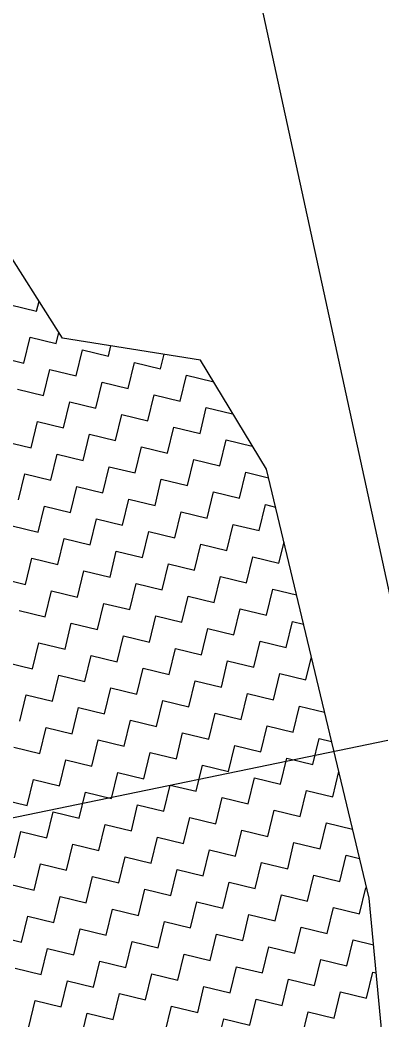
# Model space of a CAD drawing. Header units: metres. Extents: x 280481 to 282563, y 2046849 to 2049468.
# Drawn here: x 281094.6 to 281128.6, y 2048288.9 to 2048382.8 of the extents above; entities that cross this region are included whole.
import ezdxf

# ---------------------------------------------------------------- set-up
doc = ezdxf.new("R2010")
doc.units = ezdxf.units.M
doc.layers.add('POLY_HATCH', color=12, linetype='Continuous')
doc.layers.add('POLY_PARCEL', color=6, linetype='Continuous')

msp = doc.modelspace()

# ---------------------------------------------------------------- linework, layer by layer
at = {"layer": 'POLY_HATCH'}
for p, q in [((281098.636, 2048352.905), (281083.043, 2048377.395)), ((281111.592, 2048350.841), (281098.636, 2048352.905)), ((281117.781, 2048340.603), (281111.592, 2048350.841)), ((281127.401, 2048300.348), (281117.781, 2048340.603)), ((281131.451, 2048258.216), (281127.401, 2048300.348))]:
    msp.add_line(p, q, dxfattribs=at)
at = {"layer": 'POLY_HATCH', "linetype": 'Continuous'}
for p, q in [((281093.743, 2048356.038), (281096.19, 2048355.445)), ((281096.19, 2048355.445), (281096.419, 2048356.388)), ((281098.043, 2048352.405), (281098.295, 2048353.442)), ((281095.004, 2048350.552), (281095.597, 2048352.998)), ((281095.597, 2048352.998), (281098.043, 2048352.405)), ((281102.936, 2048351.219), (281103.17, 2048352.183)), ((281099.897, 2048349.366), (281100.49, 2048351.812)), ((281100.49, 2048351.812), (281102.936, 2048351.219)), ((281107.829, 2048350.033), (281108.157, 2048351.388)), ((281092.557, 2048351.145), (281095.004, 2048350.552)), ((281104.79, 2048348.18), (281105.383, 2048350.626)), ((281105.383, 2048350.626), (281107.829, 2048350.033)), ((281096.857, 2048347.512), (281097.45, 2048349.959)), ((281097.45, 2048349.959), (281099.897, 2048349.366)), ((281109.683, 2048346.994), (281110.275, 2048349.44)), ((281110.275, 2048349.44), (281112.722, 2048348.847)), ((281101.75, 2048346.326), (281102.343, 2048348.773)), ((281102.343, 2048348.773), (281104.79, 2048348.18)), ((281112.722, 2048348.847), (281112.743, 2048348.936)), ((281094.411, 2048348.105), (281096.857, 2048347.512)), ((281106.643, 2048345.14), (281107.236, 2048347.587)), ((281107.236, 2048347.587), (281109.683, 2048346.994)), ((281098.711, 2048344.473), (281099.304, 2048346.919)), ((281099.304, 2048346.919), (281101.75, 2048346.326)), ((281103.604, 2048343.287), (281104.197, 2048345.733)), ((281104.197, 2048345.733), (281106.643, 2048345.14)), ((281111.536, 2048343.954), (281112.129, 2048346.401)), ((281112.129, 2048346.401), (281114.575, 2048345.808)), ((281114.575, 2048345.808), (281114.592, 2048345.878)), ((281095.671, 2048342.619), (281096.264, 2048345.066)), ((281096.264, 2048345.066), (281098.711, 2048344.473)), ((281100.564, 2048341.434), (281101.157, 2048343.88)), ((281101.157, 2048343.88), (281103.604, 2048343.287)), ((281108.497, 2048342.101), (281109.09, 2048344.547)), ((281109.09, 2048344.547), (281111.536, 2048343.954)), ((281093.225, 2048343.212), (281095.671, 2048342.619)), ((281113.389, 2048340.915), (281113.982, 2048343.362)), ((281113.982, 2048343.362), (281116.429, 2048342.769)), ((281116.429, 2048342.769), (281116.441, 2048342.82)), ((281097.525, 2048339.58), (281098.118, 2048342.026)), ((281098.118, 2048342.026), (281100.564, 2048341.434)), ((281105.457, 2048340.248), (281106.05, 2048342.694)), ((281106.05, 2048342.694), (281108.497, 2048342.101)), ((281110.35, 2048339.062), (281110.943, 2048341.508)), ((281110.943, 2048341.508), (281113.389, 2048340.915)), ((281094.485, 2048337.727), (281095.078, 2048340.173)), ((281095.078, 2048340.173), (281097.525, 2048339.58)), ((281102.418, 2048338.394), (281103.011, 2048340.841)), ((281103.011, 2048340.841), (281105.457, 2048340.248)), ((281115.243, 2048337.876), (281115.836, 2048340.322)), ((281115.836, 2048340.322), (281117.972, 2048339.804)), ((281099.378, 2048336.541), (281099.971, 2048338.987)), ((281099.971, 2048338.987), (281102.418, 2048338.394)), ((281107.311, 2048337.208), (281107.904, 2048339.655)), ((281107.904, 2048339.655), (281110.35, 2048339.062)), ((281112.203, 2048336.022), (281112.796, 2048338.469)), ((281112.796, 2048338.469), (281115.243, 2048337.876)), ((281096.339, 2048334.687), (281096.932, 2048337.134)), ((281096.932, 2048337.134), (281099.378, 2048336.541)), ((281104.271, 2048335.355), (281104.864, 2048337.801)), ((281104.864, 2048337.801), (281107.311, 2048337.208)), ((281117.096, 2048334.836), (281117.689, 2048337.283)), ((281117.689, 2048337.283), (281118.629, 2048337.055)), ((281109.164, 2048334.169), (281109.757, 2048336.615)), ((281109.757, 2048336.615), (281112.203, 2048336.022)), ((281093.893, 2048335.28), (281096.339, 2048334.687)), ((281101.232, 2048333.501), (281101.825, 2048335.948)), ((281101.825, 2048335.948), (281104.271, 2048335.355)), ((281114.057, 2048332.983), (281114.65, 2048335.429)), ((281114.65, 2048335.429), (281117.096, 2048334.836)), ((281106.125, 2048332.315), (281106.718, 2048334.762)), ((281106.718, 2048334.762), (281109.164, 2048334.169)), ((281098.192, 2048331.648), (281098.785, 2048334.094)), ((281098.785, 2048334.094), (281101.232, 2048333.501)), ((281111.018, 2048331.129), (281111.61, 2048333.576)), ((281111.61, 2048333.576), (281114.057, 2048332.983)), ((281118.95, 2048331.797), (281119.421, 2048333.741)), ((281103.085, 2048330.462), (281103.678, 2048332.908)), ((281103.678, 2048332.908), (281106.125, 2048332.315)), ((281095.153, 2048329.794), (281095.746, 2048332.241)), ((281095.746, 2048332.241), (281098.192, 2048331.648)), ((281107.978, 2048329.276), (281108.571, 2048331.722)), ((281108.571, 2048331.722), (281111.018, 2048331.129)), ((281115.91, 2048329.943), (281116.503, 2048332.39)), ((281116.503, 2048332.39), (281118.95, 2048331.797)), ((281100.046, 2048328.608), (281100.639, 2048331.055)), ((281100.639, 2048331.055), (281103.085, 2048330.462)), ((281112.871, 2048328.09), (281113.464, 2048330.536)), ((281113.464, 2048330.536), (281115.91, 2048329.943)), ((281092.707, 2048330.387), (281095.153, 2048329.794)), ((281104.939, 2048327.422), (281105.532, 2048329.869)), ((281105.532, 2048329.869), (281107.978, 2048329.276)), ((281097.006, 2048326.755), (281097.599, 2048329.201)), ((281097.599, 2048329.201), (281100.046, 2048328.608)), ((281109.832, 2048326.236), (281110.425, 2048328.683)), ((281110.425, 2048328.683), (281112.871, 2048328.09)), ((281117.764, 2048326.904), (281118.357, 2048329.35)), ((281118.357, 2048329.35), (281120.6, 2048328.807)), ((281101.899, 2048325.569), (281102.492, 2048328.015)), ((281102.492, 2048328.015), (281104.939, 2048327.422)), ((281094.56, 2048327.348), (281097.006, 2048326.755)), ((281106.792, 2048324.383), (281107.385, 2048326.829)), ((281107.385, 2048326.829), (281109.832, 2048326.236)), ((281114.724, 2048325.051), (281115.317, 2048327.497)), ((281115.317, 2048327.497), (281117.764, 2048326.904)), ((281098.86, 2048323.716), (281099.453, 2048326.162)), ((281099.453, 2048326.162), (281101.899, 2048325.569)), ((281119.617, 2048323.865), (281120.21, 2048326.311)), ((281120.21, 2048326.311), (281121.257, 2048326.057)), ((281103.753, 2048322.53), (281104.346, 2048324.976)), ((281104.346, 2048324.976), (281106.792, 2048324.383)), ((281111.685, 2048323.197), (281112.278, 2048325.644)), ((281112.278, 2048325.644), (281114.724, 2048325.051)), ((281095.82, 2048321.862), (281096.413, 2048324.309)), ((281096.413, 2048324.309), (281098.86, 2048323.716)), ((281116.578, 2048322.011), (281117.171, 2048324.458)), ((281117.171, 2048324.458), (281119.617, 2048323.865)), ((281100.713, 2048320.676), (281101.306, 2048323.123)), ((281101.306, 2048323.123), (281103.753, 2048322.53)), ((281108.646, 2048321.344), (281109.239, 2048323.79)), ((281109.239, 2048323.79), (281111.685, 2048323.197)), ((281093.374, 2048322.455), (281095.82, 2048321.862)), ((281113.538, 2048320.158), (281114.131, 2048322.604)), ((281114.131, 2048322.604), (281116.578, 2048322.011)), ((281121.471, 2048320.825), (281121.993, 2048322.979)), ((281097.674, 2048318.823), (281098.267, 2048321.269)), ((281098.267, 2048321.269), (281100.713, 2048320.676)), ((281105.606, 2048319.49), (281106.199, 2048321.937)), ((281106.199, 2048321.937), (281108.646, 2048321.344)), ((281118.431, 2048318.972), (281119.024, 2048321.418)), ((281119.024, 2048321.418), (281121.471, 2048320.825)), ((281110.499, 2048318.304), (281111.092, 2048320.751)), ((281111.092, 2048320.751), (281113.538, 2048320.158)), ((281094.635, 2048316.969), (281095.228, 2048319.416)), ((281095.228, 2048319.416), (281097.674, 2048318.823)), ((281102.567, 2048317.637), (281103.16, 2048320.083)), ((281103.16, 2048320.083), (281105.606, 2048319.49)), ((281115.392, 2048317.118), (281115.985, 2048319.565)), ((281115.985, 2048319.565), (281118.431, 2048318.972)), ((281107.46, 2048316.451), (281108.053, 2048318.897)), ((281108.053, 2048318.897), (281110.499, 2048318.304)), ((281120.285, 2048315.932), (281120.878, 2048318.379)), ((281120.878, 2048318.379), (281123.228, 2048317.809)), ((281099.527, 2048315.783), (281100.12, 2048318.23)), ((281100.12, 2048318.23), (281102.567, 2048317.637)), ((281112.353, 2048315.265), (281112.945, 2048317.711)), ((281112.945, 2048317.711), (281115.392, 2048317.118)), ((281104.42, 2048314.597), (281105.013, 2048317.044)), ((281105.013, 2048317.044), (281107.46, 2048316.451)), ((281117.245, 2048314.079), (281117.838, 2048316.525)), ((281117.838, 2048316.525), (281120.285, 2048315.932)), ((281096.488, 2048313.93), (281097.081, 2048316.376)), ((281097.081, 2048316.376), (281099.527, 2048315.783)), ((281109.313, 2048313.411), (281109.906, 2048315.858)), ((281109.906, 2048315.858), (281112.353, 2048315.265)), ((281101.381, 2048312.744), (281101.974, 2048315.19)), ((281101.974, 2048315.19), (281104.42, 2048314.597)), ((281114.206, 2048312.225), (281114.799, 2048314.672)), ((281114.799, 2048314.672), (281117.245, 2048314.079)), ((281122.138, 2048312.893), (281122.731, 2048315.339)), ((281122.731, 2048315.339), (281123.885, 2048315.06)), ((281094.042, 2048314.523), (281096.488, 2048313.93)), ((281106.274, 2048311.558), (281106.867, 2048314.004)), ((281106.867, 2048314.004), (281109.313, 2048313.411)), ((281098.341, 2048310.89), (281098.934, 2048313.337)), ((281098.934, 2048313.337), (281101.381, 2048312.744)), ((281111.167, 2048310.372), (281111.76, 2048312.818)), ((281111.76, 2048312.818), (281114.206, 2048312.225)), ((281119.099, 2048311.039), (281119.692, 2048313.486)), ((281119.692, 2048313.486), (281122.138, 2048312.893)), ((281103.234, 2048309.704), (281103.827, 2048312.151)), ((281103.827, 2048312.151), (281106.274, 2048311.558)), ((281123.992, 2048309.854), (281124.564, 2048312.217)), ((281095.302, 2048309.037), (281095.895, 2048311.483)), ((281095.895, 2048311.483), (281098.341, 2048310.89)), ((281108.127, 2048308.519), (281108.72, 2048310.965)), ((281108.72, 2048310.965), (281111.167, 2048310.372)), ((281116.059, 2048309.186), (281116.652, 2048311.632)), ((281116.652, 2048311.632), (281119.099, 2048311.039)), ((281100.195, 2048307.851), (281100.788, 2048310.297)), ((281100.788, 2048310.297), (281103.234, 2048309.704)), ((281120.952, 2048308), (281121.545, 2048310.446)), ((281121.545, 2048310.446), (281123.992, 2048309.854)), ((281092.856, 2048309.63), (281095.302, 2048309.037)), ((281105.088, 2048306.665), (281105.681, 2048309.111)), ((281105.681, 2048309.111), (281108.127, 2048308.519)), ((281113.02, 2048307.333), (281113.613, 2048309.779)), ((281113.613, 2048309.779), (281116.059, 2048309.186)), ((281097.156, 2048305.998), (281097.748, 2048308.444)), ((281097.748, 2048308.444), (281100.195, 2048307.851)), ((281117.913, 2048306.147), (281118.506, 2048308.593)), ((281118.506, 2048308.593), (281120.952, 2048308)), ((281102.048, 2048304.812), (281102.641, 2048307.258)), ((281102.641, 2048307.258), (281105.088, 2048306.665)), ((281109.981, 2048305.479), (281110.574, 2048307.926)), ((281110.574, 2048307.926), (281113.02, 2048307.333)), ((281122.806, 2048304.961), (281123.399, 2048307.407)), ((281123.399, 2048307.407), (281125.845, 2048306.814)), ((281094.116, 2048304.144), (281094.709, 2048306.591)), ((281094.709, 2048306.591), (281097.156, 2048305.998)), ((281114.873, 2048304.293), (281115.466, 2048306.74)), ((281115.466, 2048306.74), (281117.913, 2048306.147)), ((281125.845, 2048306.814), (281125.85, 2048306.836)), ((281099.009, 2048302.958), (281099.602, 2048305.405)), ((281099.602, 2048305.405), (281102.048, 2048304.812)), ((281106.941, 2048303.626), (281107.534, 2048306.072)), ((281107.534, 2048306.072), (281109.981, 2048305.479)), ((281119.766, 2048303.107), (281120.359, 2048305.554)), ((281120.359, 2048305.554), (281122.806, 2048304.961)), ((281111.834, 2048302.44), (281112.427, 2048304.886)), ((281112.427, 2048304.886), (281114.873, 2048304.293)), ((281124.659, 2048301.921), (281125.252, 2048304.368)), ((281125.252, 2048304.368), (281126.513, 2048304.062)), ((281095.97, 2048301.105), (281096.563, 2048303.551)), ((281096.563, 2048303.551), (281099.009, 2048302.958)), ((281103.902, 2048301.772), (281104.495, 2048304.219)), ((281104.495, 2048304.219), (281106.941, 2048303.626)), ((281116.727, 2048301.254), (281117.32, 2048303.7)), ((281117.32, 2048303.7), (281119.766, 2048303.107)), ((281100.862, 2048299.919), (281101.455, 2048302.365)), ((281101.455, 2048302.365), (281103.902, 2048301.772)), ((281108.795, 2048300.586), (281109.388, 2048303.033)), ((281109.388, 2048303.033), (281111.834, 2048302.44)), ((281121.62, 2048300.068), (281122.213, 2048302.514)), ((281122.213, 2048302.514), (281124.659, 2048301.921)), ((281093.523, 2048301.698), (281095.97, 2048301.105)), ((281113.688, 2048299.4), (281114.281, 2048301.847)), ((281114.281, 2048301.847), (281116.727, 2048301.254)), ((281097.823, 2048298.065), (281098.416, 2048300.512)), ((281098.416, 2048300.512), (281100.862, 2048299.919)), ((281105.755, 2048298.733), (281106.348, 2048301.179)), ((281106.348, 2048301.179), (281108.795, 2048300.586)), ((281118.58, 2048298.214), (281119.173, 2048300.661)), ((281119.173, 2048300.661), (281121.62, 2048300.068)), ((281126.513, 2048298.882), (281127.106, 2048301.328)), ((281127.106, 2048301.328), (281127.17, 2048301.313)), ((281110.648, 2048297.547), (281111.241, 2048299.993)), ((281111.241, 2048299.993), (281113.688, 2048299.4)), ((281094.784, 2048296.212), (281095.377, 2048298.658)), ((281095.377, 2048298.658), (281097.823, 2048298.065)), ((281102.716, 2048296.879), (281103.309, 2048299.326)), ((281103.309, 2048299.326), (281105.755, 2048298.733)), ((281115.541, 2048296.361), (281116.134, 2048298.807)), ((281116.134, 2048298.807), (281118.58, 2048298.214)), ((281123.473, 2048297.028), (281124.066, 2048299.475)), ((281124.066, 2048299.475), (281126.513, 2048298.882)), ((281107.609, 2048295.693), (281108.202, 2048298.14)), ((281108.202, 2048298.14), (281110.648, 2048297.547)), ((281092.337, 2048296.805), (281094.784, 2048296.212)), ((281099.676, 2048295.026), (281100.269, 2048297.472)), ((281100.269, 2048297.472), (281102.716, 2048296.879)), ((281112.502, 2048294.507), (281113.095, 2048296.954)), ((281113.095, 2048296.954), (281115.541, 2048296.361)), ((281120.434, 2048295.175), (281121.027, 2048297.621)), ((281121.027, 2048297.621), (281123.473, 2048297.028)), ((281104.569, 2048293.84), (281105.162, 2048296.286)), ((281105.162, 2048296.286), (281107.609, 2048295.693)), ((281125.327, 2048293.989), (281125.92, 2048296.435)), ((281125.92, 2048296.435), (281127.821, 2048295.975)), ((281096.637, 2048293.172), (281097.23, 2048295.619)), ((281097.23, 2048295.619), (281099.676, 2048295.026)), ((281109.462, 2048292.654), (281110.055, 2048295.1)), ((281110.055, 2048295.1), (281112.502, 2048294.507)), ((281117.394, 2048293.321), (281117.987, 2048295.768)), ((281117.987, 2048295.768), (281120.434, 2048295.175)), ((281101.53, 2048291.986), (281102.123, 2048294.433)), ((281102.123, 2048294.433), (281104.569, 2048293.84)), ((281122.287, 2048292.136), (281122.88, 2048294.582)), ((281122.88, 2048294.582), (281125.327, 2048293.989)), ((281094.191, 2048293.765), (281096.637, 2048293.172)), ((281106.423, 2048290.801), (281107.016, 2048293.247)), ((281107.016, 2048293.247), (281109.462, 2048292.654)), ((281114.355, 2048291.468), (281114.948, 2048293.914)), ((281114.948, 2048293.914), (281117.394, 2048293.321)), ((281127.18, 2048290.95), (281127.773, 2048293.396)), ((281127.773, 2048293.396), (281128.076, 2048293.323)), ((281098.491, 2048290.133), (281099.083, 2048292.579)), ((281099.083, 2048292.579), (281101.53, 2048291.986)), ((281111.316, 2048289.615), (281111.909, 2048292.061)), ((281111.909, 2048292.061), (281114.355, 2048291.468)), ((281119.248, 2048290.282), (281119.841, 2048292.729)), ((281119.841, 2048292.729), (281122.287, 2048292.136)), ((281103.383, 2048288.947), (281103.976, 2048291.393)), ((281103.976, 2048291.393), (281106.423, 2048290.801)), ((281124.141, 2048289.096), (281124.734, 2048291.543)), ((281124.734, 2048291.543), (281127.18, 2048290.95)), ((281095.451, 2048288.28), (281096.044, 2048290.726)), ((281096.044, 2048290.726), (281098.491, 2048290.133)), ((281108.276, 2048287.761), (281108.869, 2048290.208)), ((281108.869, 2048290.208), (281111.316, 2048289.615)), ((281116.208, 2048288.429), (281116.801, 2048290.875)), ((281116.801, 2048290.875), (281119.248, 2048290.282)), ((281100.344, 2048287.094), (281100.937, 2048289.54)), ((281100.937, 2048289.54), (281103.383, 2048288.947)), ((281121.101, 2048287.243), (281121.694, 2048289.689)), ((281121.694, 2048289.689), (281124.141, 2048289.096)), ((281113.169, 2048286.575), (281113.762, 2048289.022)), ((281113.762, 2048289.022), (281116.208, 2048288.429))]:
    msp.add_line(p, q, dxfattribs=at)
at = {"layer": 'POLY_PARCEL'}
for p, q in [((281132.184, 2048315.801), (281109.664, 2048419.357)), ((281129.168, 2048315.155), (281074.003, 2048303.761))]:
    msp.add_line(p, q, dxfattribs=at)

doc.saveas('drawing.dxf')
